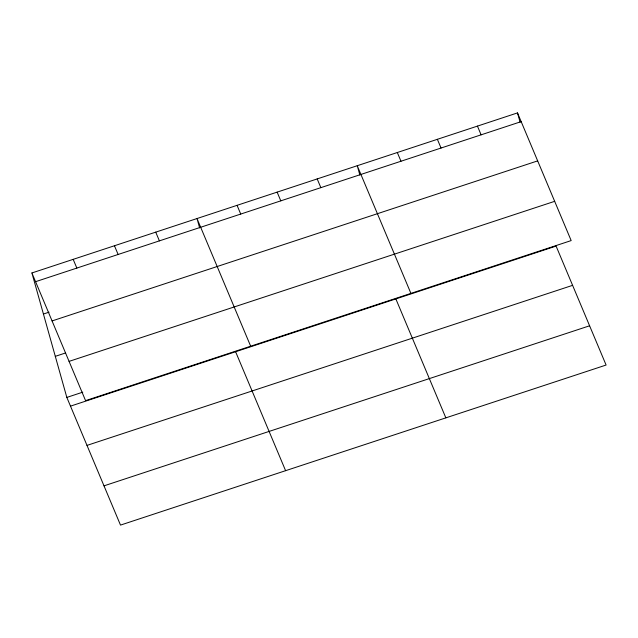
<?xml version="1.0" encoding="UTF-8"?>
<svg xmlns="http://www.w3.org/2000/svg" width="638" height="638" viewBox="0 0 638 638"><rect width="100%" height="100%" fill="white"/><g stroke="black" fill="none" stroke-linecap="round" stroke-linejoin="round"><path stroke-width="0.96" d="M31.9 272.96L517.498 112.902L571.169 240.582L85.572 400.632L31.9 272.96L66.831 397.418L120.502 525.098L606.1 365.04L556.097 246.093L70.499 406.143M35.569 281.685L521.166 121.627M43.424 314.032L49.054 312.173M52.069 320.938L537.667 160.88M55.299 356.347L65.618 352.95M69.071 361.379L554.669 201.329M66.831 397.418L82.78 392.163M86.999 445.396L572.597 285.346M104.002 485.845L589.6 325.787M477.439 126.109L481.108 134.833M437.373 139.307L441.041 148.032M397.315 152.514L400.983 161.239M410.92 293.4L357.248 165.721L359.872 175.051M395.847 298.911L445.85 417.858M317.19 178.927L320.858 187.652M277.131 192.126L280.792 200.85M237.065 205.332L240.733 214.057M250.678 346.219L197.006 218.539L199.622 227.87M235.597 351.729L285.601 470.677M155.728 232.144L159.396 240.869M114.449 245.75L118.118 254.474M73.179 259.355L76.847 268.08M517.498 112.902L520.122 122.233"/></g></svg>
